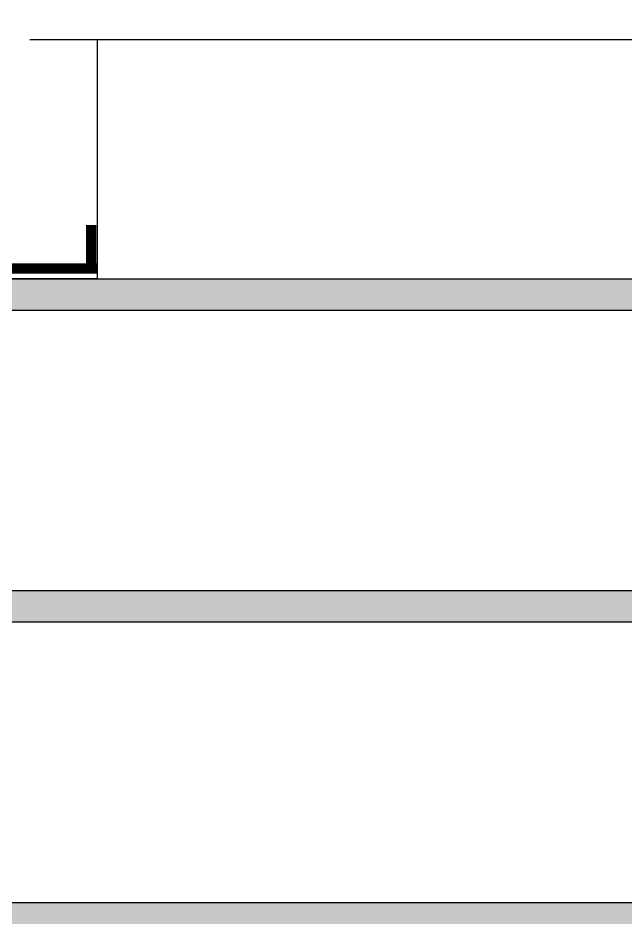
# Model space of a CAD drawing. Header units: millimetres. Extents: x 408913 to 1237273, y -191467 to -86666.
# Drawn here: x 834971 to 840821, y -141501 to -132841 of the extents above; entities that cross this region are included whole.
import ezdxf

# ---------------------------------------------------------------- set-up
doc = ezdxf.new("R2010")
doc.units = ezdxf.units.MM
doc.header["$LTSCALE"] = 35
doc.linetypes.add('HIDDEN', pattern=[9.525, 6.35, -3.175])
doc.layers.add('ccu11-Dim', color=8, linetype='Continuous')
doc.layers.add('Concrete', color=2, linetype='Continuous')

msp = doc.modelspace()

# ---------------------------------------------------------------- hatches: boundary and pattern name
at = {"layer": 'ccu11-Dim', "ltscale": 0.3}
h = msp.add_hatch(dxfattribs=at)
h.set_pattern_fill('AR-CONC', color=8, scale=2)
h.set_pattern_definition([(50, (-2503823.62, -170991.08), (364.369338, -31.87817), [38.1, -419.1]), (355, (-2503823.62, -170991.08), (-70.486843, 382.11369), [30.48, -335.28117]), (100.451445, (-2503793.26, -170993.73), (293.882494, 350.235504), [32.380018, -356.18049]), (46.1842, (-2503823.62, -170889.48), (542.15808, -84.084656), [57.15, -628.65]), (96.635558, (-2503778.44, -170896.5), (474.80827, 494.85225), [48.57005, -534.27122]), (351.184151, (-2503823.6, -170889.5), (474.80827, 494.85225), [45.71993, -502.91946]), (21, (-2503772.82, -170914.88), (303.228783, -204.530396), [38.1, -419.1]), (326, (-2503772.82, -170914.88), (123.604057, 368.375932), [30.48, -335.28]), (71.451445, (-2503747.55, -170931.92), (426.83284, 163.845538), [32.380018, -356.179875]), (37.5, (-2503823.62, -170991.08), (6.1772065, 169.1100777), [0, -331.216, 0, -340.36, 0, -336.55]), (7.5, (-2503823.62, -170991.08), (133.639325, 200.36115), [0, -194.056, 0, -323.596, 0, -128.27]), (327.5, (-2503936.91, -170991.08), (271.1811903, -11.457488), [0, -127, 0, -396.24, 0, -525.78]), (317.5, (-2503987.7, -170991.08), (296.258363, 50.852982), [0, -165.1, 0, -263.144, 0, -373.38])])
h.paths.add_polyline_path([(830200.3, -135351.1), (830200.3, -136073.5), (831000.3, -136073.5), (831000.3, -135651.1), (865155.2, -135651.1), (865155.2, -136073.5), (865955.2, -136073.5), (865955.2, -135351.1)])
h.paths.add_polyline_path([(865155.2, -138651.1), (865155.2, -138351.1), (831000.3, -138351.1), (831000.3, -138651.1)])
h.paths.add_polyline_path([(865155.2, -141651.1), (865155.2, -141351.1), (831000.3, -141351.1), (831000.3, -141651.1)])
h.paths.add_polyline_path([(837621.7, -146351.1), (837621.7, -145151.1), (842819.3, -145151.1), (842819.3, -148151.1), (852409, -148151.1), (852409, -145151.1), (857276.9, -145151.1), (857276.9, -146351.1), (860276.9, -146351.1), (860276.9, -145151.1), (865155.2, -145151.1), (865155.2, -144351.1), (850272.8, -144351.1), (850272.8, -146731.8), (845144.2, -146731.8), (845144.2, -144351.1), (831000.3, -144351.1), (831000.3, -145151.1), (834621.7, -145151.1), (834621.7, -146351.1)])

# ---------------------------------------------------------------- linework, layer by layer
msp.add_lwpolyline([(835085.1, -133047), (847510.4, -133047), (847585.4, -133253.1), (847735.4, -132840.9), (847810.4, -133047), (859838.8, -133047)], dxfattribs=at)
at = {"layer": 'ccu11-Dim', "color": 3, "linetype": 'HIDDEN', "ltscale": 0.1, "const_width": 100}
for points in [[(835676.4, -135251.1), (835676.4, -134832.3)], [(835734, -135251.1), (830100.3, -135251.1), (830100.3, -136571.6)]]:
    msp.add_lwpolyline(points, dxfattribs=at)
at = {"layer": 'Concrete'}
for p, q in [((835734, -133047), (835734, -135351.1)), ((830200.3, -135351.1), (865955.2, -135351.1)), ((835734, -135351.1), (859300.1, -135351.1)), ((831000.3, -135651.1), (865155.2, -135651.1)), ((831000.3, -138351.1), (865155.2, -138351.1)), ((831000.3, -138651.1), (865155.2, -138651.1)), ((831000.3, -141351.1), (865155.2, -141351.1))]:
    msp.add_line(p, q, dxfattribs=at)
msp.add_lwpolyline([(835734, -135351.1), (830200.3, -135351.1), (830200.3, -136073.5)], dxfattribs=at)

doc.saveas('drawing.dxf')
